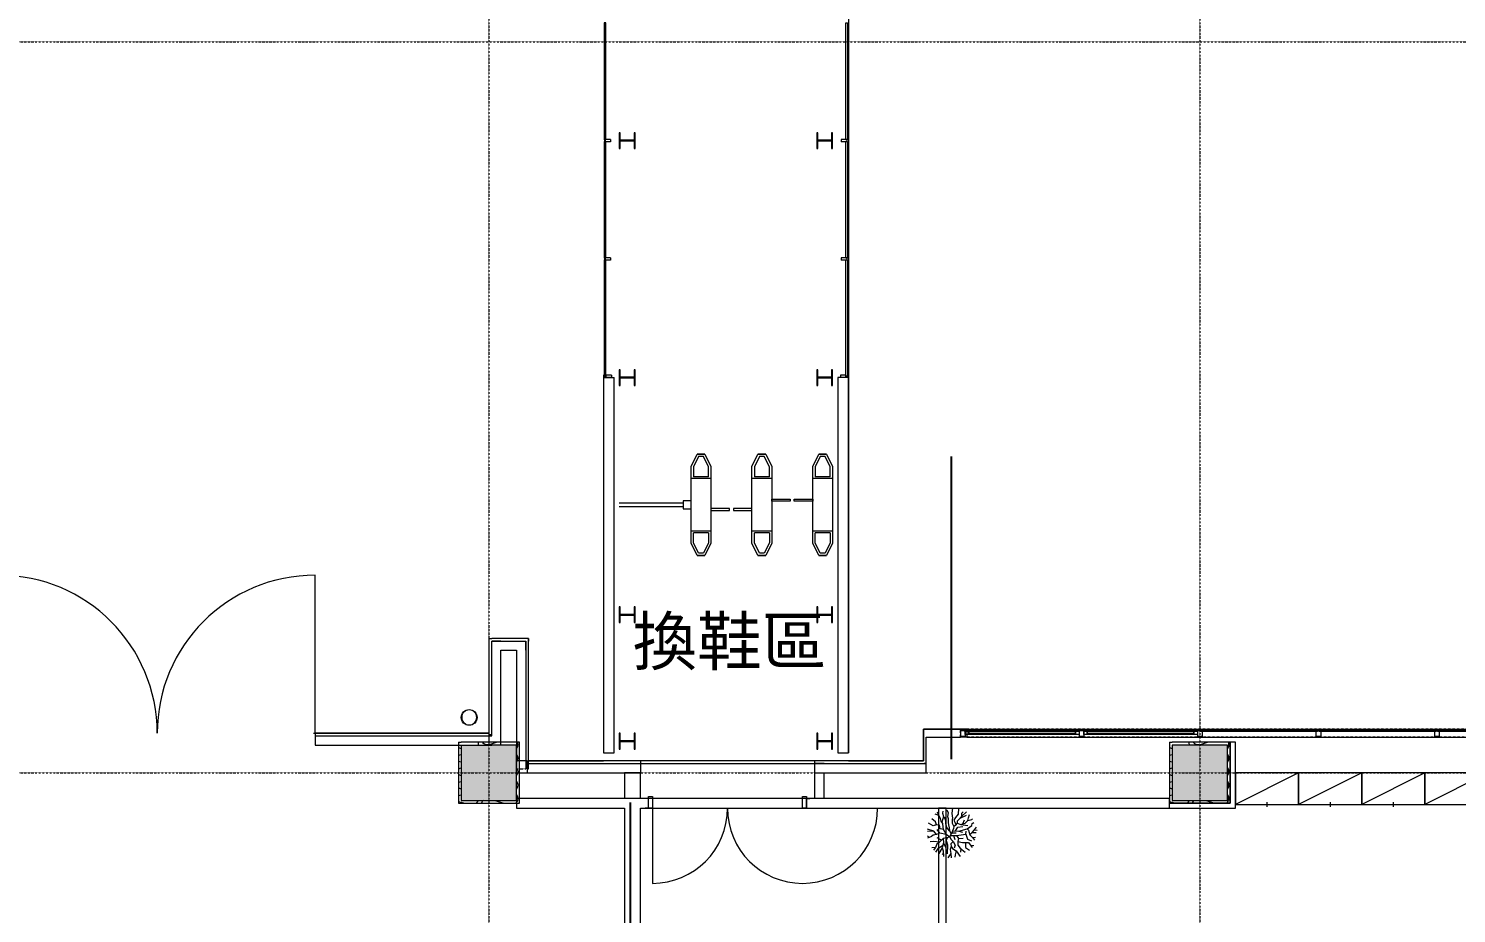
# Model space of a CAD drawing. Extents: x -32000 to 290600, y -29000 to 131250.
# Drawn here: x 237771 to 255849, y 88220 to 99417 of the extents above; entities that cross this region are included whole.
import ezdxf

# ---------------------------------------------------------------- set-up
doc = ezdxf.new("R2010")
doc.units = 0
doc.header["$LTSCALE"] = 10
for name, pattern in [('H12PL2$0$JJP_三點線', [0.9, 0.3, -0.15, 0, -0.15, 0, -0.15, 0, -0.15]), ('H12PL2$0$JJP_虛線(退縮線、投影線、地下室範圍、非屬本工程、圖面分區)', [0.45, 0.3, -0.15]), ('H12PL2$0$TAI_虛線', [5.644, 2.822, -2.822]), ('XFM7P20ICA$0$CENTERK3', [2.749, 2.5, -0.083, 0.083, -0.083]), ('XFM7P20ICA$0$H12PL2$0$JJP_三點線', [0.9, 0.3, -0.15, 0, -0.15, 0, -0.15, 0, -0.15]), ('XFM7P20ICA$0$H12PL2$0$JJP_虛線(退縮線、投影線、地下室範圍、非屬本工程、圖面分區)', [0.45, 0.3, -0.15])]:
    doc.linetypes.add(name, pattern=pattern)
for name, color, linetype in [('H12PL2$0$109N03-1F PLAN_7_4-EQUIP', 252, 'Continuous'), ('H12PL2$0$A-OBJE-MEP', 252, 'Continuous'), ('H12PL2$0$A-WALL-EX', 252, 'Continuous'), ('H12PL2$0$A-WALL-IN', 252, 'Continuous'), ('H12PL2$0$A-WINDOW', 252, 'Continuous'), ('H12PL2$0$Door', 252, 'Continuous'), ('H12PL2$0$S-COL', 252, 'Continuous'), ('H12PL2$0$S-GRID', 252, 'Continuous'), ('XFM7P20ICA$0$H12PL2$0$109N03-1F PLAN_8_4-EQUIP', 252, 'Continuous'), ('XFM7P20ICA$0$H12PL2$0$A-LAW-建築面積計算', 252, 'Continuous'), ('XFM7P20ICA$0$H12PL2$0$A-OBJE-MEP', 252, 'Continuous'), ('XFM7P20ICA$0$H12PL2$0$A-TEXT-修改說明', 252, 'Continuous'), ('XFM7P20ICA$0$H12PL2$0$A-WALL-EX', 252, 'Continuous'), ('XFM7P20ICA$0$H12PL2$0$A-WALL-IN', 252, 'Continuous'), ('XFM7P20ICA$0$H12PL2$0$Door', 252, 'Continuous'), ('XFM7P20ICA$0$H12PL2$0$Hattch', 252, 'Continuous'), ('XFM7P20ICA$0$H12PL2$0$S-COL', 252, 'Continuous'), ('XFM7P20ICA$0$H12PL2$0$S-GRID', 252, 'Continuous'), ('XFM7P20ICA$0$K-SIN', 252, 'XFM7P20ICA$0$CENTERK3')]:
    doc.layers.add(name, color=color, linetype=linetype)
doc.styles.add('XFM7P20ICA$0$H12PL2$0$Standard', font='isocp.shx', dxfattribs={"bigfont": 'chineset.shx'})

# ---------------------------------------------------------------- blocks, each defined once
blk = doc.blocks.new('H12PL2')
at = {"layer": 'H12PL2$0$109N03-1F PLAN_7_4-EQUIP', "lineweight": 0}
for p, q in [((246410, 93723.69), (246160, 93723.69)), ((246380, 93743.69), (246190, 93743.69)), ((247180, 93723.69), (246930, 93723.69)), ((247150, 93743.69), (246960, 93743.69)), ((247950, 93723.69), (247700, 93723.69)), ((247920, 93743.69), (247730, 93743.69)), ((246410, 93056.31), (246160, 93056.31)), ((246380, 93036.31), (246190, 93036.31)), ((247180, 93056.31), (246930, 93056.31)), ((247150, 93036.31), (246960, 93036.31)), ((247950, 93056.31), (247700, 93056.31)), ((247920, 93036.31), (247730, 93036.31))]:
    blk.add_line(p, q, dxfattribs=at)
at = {"layer": 'H12PL2$0$109N03-1F PLAN_7_4-EQUIP', "lineweight": 0, "flags": 128}
for points in [[(246235, 92750), (246160, 92903.45), (246160, 93876.55), (246235, 94030)], [(246335, 94030), (246235, 94030)], [(246235, 94030), (246285, 94030)], [(246235, 94030), (246335, 94030)], [(246285, 94030), (246335, 94030)], [(246335, 94030), (246410, 93876.55), (246410, 92903.45), (246335, 92750)], [(247005, 92750), (246930, 92903.45), (246930, 93876.55), (247005, 94030)], [(247105, 94030), (247005, 94030)], [(247005, 94030), (247055, 94030)], [(247005, 94030), (247105, 94030)], [(247055, 94030), (247105, 94030)], [(247105, 94030), (247180, 93876.55), (247180, 92903.45), (247105, 92750)], [(247775, 92750), (247700, 92903.45), (247700, 93876.55), (247775, 94030)], [(247875, 94030), (247775, 94030)], [(247775, 94030), (247825, 94030)], [(247775, 94030), (247875, 94030)], [(247825, 94030), (247875, 94030)], [(247875, 94030), (247950, 93876.55)], [(246380, 93743.69), (246380, 93869.61), (246316.27, 94000), (246285, 94000), (246253.73, 94000), (246190, 93869.61), (246190, 93743.69)], [(247150, 93743.69), (247150, 93869.61), (247086.27, 94000), (247055, 94000), (247023.73, 94000), (246960, 93869.61), (246960, 93743.69)], [(247920, 93743.69), (247920, 93869.61), (247856.27, 94000), (247825, 94000), (247793.73, 94000), (247730, 93869.61), (247730, 93743.69)], [(247950, 93876.55), (247950, 92903.45)], [(245250, 93415), (246060, 93415), (246060, 93365), (245250, 93365)], [(247950, 93343), (247950, 93318)], [(246380, 93036.31), (246380, 92910.39), (246316.27, 92780), (246285, 92780), (246253.73, 92780), (246190, 92910.39), (246190, 93036.31)], [(247150, 93036.31), (247150, 92910.39), (247086.27, 92780), (247055, 92780), (247023.73, 92780), (246960, 92910.39), (246960, 93036.31)], [(247920, 93036.31), (247920, 92910.39), (247856.27, 92780), (247825, 92780), (247793.73, 92780), (247730, 92910.39), (247730, 93036.31)], [(246235, 92750), (246335, 92750)], [(246285, 92750), (246235, 92750)], [(246335, 92750), (246285, 92750)], [(247005, 92750), (247105, 92750)], [(247055, 92750), (247005, 92750)], [(247105, 92750), (247055, 92750)], [(247775, 92750), (247875, 92750)], [(247825, 92750), (247775, 92750)], [(247875, 92750), (247825, 92750)], [(247950, 92903.45), (247875, 92750)]]:
    blk.add_lwpolyline(points, dxfattribs=at)
for points in [[(246060, 93340), (246160, 93340), (246160, 93440), (246060, 93440)], [(246645, 93343), (246410, 93343), (246410, 93318), (246645, 93318)], [(246930, 93343), (246695, 93343), (246695, 93318), (246930, 93318)], [(247415, 93437), (247180, 93437), (247180, 93462), (247415, 93462)], [(247700, 93437), (247465, 93437), (247465, 93462), (247700, 93462)]]:
    blk.add_lwpolyline(points, close=True, dxfattribs=at)
at = {"layer": 'H12PL2$0$A-OBJE-MEP', "lineweight": 0, "flags": 128}
blk.add_lwpolyline([(243445, 90700, 1), (243255, 90700, 1)], format="xyb", close=True, dxfattribs=at)
at = {"layer": 'H12PL2$0$A-OBJE-MEP', "lineweight": 0}
blk.add_circle((243350, 90700), 100, dxfattribs=at)
at = {"layer": 'H12PL2$0$A-WALL-EX', "lineweight": 0}
for p, q in [((245070, 98015), (245070, 97985)), ((245140, 98015), (245070, 98015)), ((245140, 97985), (245070, 97985)), ((245140, 98015), (245140, 97985)), ((248060, 98015), (248060, 97985)), ((248130, 98015), (248060, 98015)), ((248130, 97985), (248060, 97985)), ((248130, 98015), (248130, 97985)), ((245070, 96515), (245070, 96485)), ((245140, 96515), (245070, 96515)), ((245140, 96485), (245070, 96485)), ((245140, 96515), (245140, 96485)), ((248060, 96515), (248060, 96485)), ((248130, 96515), (248060, 96515)), ((248130, 96485), (248060, 96485)), ((248130, 96515), (248130, 96485)), ((245050, 95030), (245050, 95000)), ((245060, 95030), (245050, 95030)), ((245050, 95000), (245185, 95000)), ((245150, 95000), (245050, 95000)), ((245060, 95030), (245060, 95015)), ((245080, 95015), (245060, 95015)), ((245080, 95030), (245080, 95015)), ((245150, 95030), (245080, 95030)), ((245150, 95030), (245150, 95000)), ((248150, 95000), (248015, 95000)), ((248050, 95030), (248050, 95000)), ((248120, 95030), (248050, 95030)), ((248150, 95000), (248050, 95000)), ((248120, 95030), (248120, 95015)), ((248140, 95015), (248120, 95015)), ((248140, 95030), (248140, 95015)), ((248150, 95030), (248140, 95030)), ((248150, 95030), (248150, 95000)), ((243750, 91665), (243635, 91665)), ((243750, 91665), (243635, 91665)), ((243635, 90500), (243635, 91665)), ((243750, 91665), (244065, 91665)), ((244065, 91550), (244065, 91665)), ((244065, 91550), (244065, 91665)), ((244065, 91550), (244065, 90150)), ((241400, 90500), (241400, 90465)), ((241400, 90465), (243600, 90465)), ((241400, 90465), (241400, 90385)), ((243600, 90465), (243635, 90465)), ((243600, 90465), (243635, 90465)), ((243635, 90465), (243635, 90500)), ((249570, 90550), (249570, 90450)), ((241400, 90385), (241400, 90350)), ((243950, 90150), (243950, 90050)), ((244065, 90150), (244065, 90050)), ((244082.5, 90115), (244100, 90115)), ((244100, 90050), (244100, 90150)), ((244100, 90115), (245520, 90115)), ((247845, 90115), (249100, 90115)), ((249100, 90115), (249108.17, 90115)), ((249135, 90115), (249108.17, 90115))]:
    blk.add_line(p, q, dxfattribs=at)
at = {"layer": 'H12PL2$0$A-WALL-EX', "linetype": 'H12PL2$0$JJP_虛線(退縮線、投影線、地下室範圍、非屬本工程、圖面分區)', "lineweight": 0}
for p, q in [((243950, 90050), (244065, 90050)), ((244065, 90050), (244100, 90050))]:
    blk.add_line(p, q, dxfattribs=at)
at = {"layer": 'H12PL2$0$A-WALL-EX', "lineweight": 0, "flags": 128}
for points in [[(248150, 115000), (248150, 90250)], [(245050, 95000), (245050, 90250)], [(245185, 90250), (245185, 95000)], [(248015, 95000), (248015, 90250)], [(248150, 95000), (248150, 90250)], [(248150, 90250), (248150, 95000)], [(243600, 91700), (243635, 91700)], [(243600, 91700), (243600, 90500)], [(244100, 91700), (243635, 91700)], [(244100, 90150), (244100, 91700)], [(244100, 90150), (244100, 91700)], [(244100, 91700), (244100, 91665)], [(244100, 90150), (244100, 91665)], [(243750, 91550), (243950, 91550)], [(243750, 90350), (243750, 91550)], [(243950, 91550), (243950, 90150)], [(241379.97, 90500), (243599.97, 90500)], [(241380, 90500), (243600, 90500)], [(243600, 90500), (241400, 90500)], [(249100, 90150), (249100, 90550)], [(249100, 90150), (249100, 90550)], [(249100, 90550), (249570, 90550)], [(249100, 90550), (262150, 90550)], [(249100, 90550), (249100, 90450)], [(249570, 90550), (249100, 90550)], [(249100, 90450), (249100, 90150)], [(249135, 90150), (249135, 90450)], [(249135, 90450), (249570, 90450)], [(249570.59, 90550), (249570, 90550)], [(252600.59, 90550), (252600, 90550)], [(241400, 90350), (243635, 90350)], [(243750, 90350), (243635, 90350)], [(243750, 90350), (243635, 90350)], [(245050, 90250), (245185, 90250)], [(248015, 90250), (248150, 90250)], [(244065, 90150), (243950, 90150)], [(244082.5, 90150), (244065, 90150)], [(244082.5, 90150), (244082.5, 90115)], [(244082.5, 90115), (244082.5, 90000)], [(244100, 90150), (245050, 90150)], [(244100, 90150), (245050, 90150)], [(245520, 90150), (244100, 90150)], [(245520, 90150), (245520, 90115)], [(245520, 90115), (245520, 90000)], [(249100, 90150), (247845, 90150)], [(248150, 90150), (249100, 90150)], [(248150, 90150), (249100, 90150)], [(249135, 90115), (249135, 90150)], [(249135, 90000), (249135, 90115)], [(243950, 90000), (244065, 90000)], [(244082.5, 90000), (245520, 90000)], [(247845, 90000), (249135, 90000)]]:
    blk.add_lwpolyline(points, dxfattribs=at)
for points in [[(245060, 98010), (245080, 98010), (245080, 99490), (245060, 99490)], [(248140, 98010), (248120, 98010), (248120, 99490), (248140, 99490)], [(245060, 96510), (245080, 96510), (245080, 97990), (245060, 97990)], [(248140, 96510), (248120, 96510), (248120, 97990), (248140, 97990)], [(245060, 95000), (245080, 95000), (245080, 96490), (245060, 96490)], [(248140, 95000), (248120, 95000), (248120, 96490), (248140, 96490)]]:
    blk.add_lwpolyline(points, close=True, dxfattribs=at)
at = {"layer": 'H12PL2$0$A-WALL-IN', "lineweight": 0}
for p, q in [((247845, 90150), (247720, 90150)), ((247845, 90150), (247720, 90150)), ((247720, 90150), (247720, 90115)), ((247845, 90115), (247720, 90115)), ((247720, 90115), (247720, 90000)), ((247720, 90000), (247845, 90000)), ((247720, 90000), (247845, 90000)), ((245620, 89675), (245577, 89675)), ((245620, 89550), (245620, 89675)), ((247620, 89675), (247663, 89675)), ((247620, 89550), (247620, 89675)), ((245620, 89550), (245577, 89550)), ((247620, 89550), (247663, 89550))]:
    blk.add_line(p, q, dxfattribs=at)
at = {"layer": 'H12PL2$0$A-WALL-IN', "lineweight": 0, "flags": 128}
for points in [[(243215, 90385), (243250, 90385)], [(243215, 90385), (243215, 89615)], [(243950, 90385), (243250, 90385)], [(243985, 90385), (243950, 90385)], [(243985, 89650), (243985, 90385)], [(252215, 90385), (252250, 90385)], [(252215, 90385), (252215, 89615)], [(252950, 90385), (252250, 90385)], [(252985, 90385), (252950, 90385)], [(253050, 90385), (252985, 90385)], [(252985, 90385), (252985, 89615)], [(252985, 89650), (252985, 90385)], [(253050, 89615), (253050, 90385)], [(247720, 90150), (247720, 89675)], [(247845, 90150), (247720, 90150)], [(245520, 90000), (245315, 90000)], [(245315, 90000), (245315, 89675)], [(245520, 89675), (245520, 90000)], [(247845, 89675), (247845, 90000)], [(245315, 89675), (243950, 89675)], [(245620, 89675), (245520, 89675)], [(247720, 89675), (247620, 89675)], [(252215, 89675), (247845, 89675)], [(252215, 89550), (252215, 89675)], [(243215, 89615), (243250, 89615)], [(243250, 89615), (243985, 89615)], [(243950, 89650), (243950, 89550)], [(243950, 89550), (245315, 89550)], [(243985, 89615), (243985, 89650)], [(245315, 89550), (245315, 87550)], [(245520, 89550), (245620, 89550)], [(245520, 87700), (245520, 89550)], [(247620, 89550), (252215, 89550)], [(249390, 89550), (249290, 89550)], [(249290, 89550), (249290, 75450)], [(249390, 75450), (249390, 89550)], [(252985, 89615), (252215, 89615)], [(252215, 89550), (252215, 89615)], [(252215, 89615), (252250, 89615)], [(252215, 89550), (253050, 89550)], [(252250, 89615), (252985, 89615)], [(252985, 89615), (252985, 89650)], [(253050, 89550), (253050, 89615)]]:
    blk.add_lwpolyline(points, dxfattribs=at)
at = {"layer": 'H12PL2$0$A-WINDOW', "lineweight": 0}
for p, q in [((249650, 90550), (249570, 90550)), ((249570, 90550), (249570, 90450)), ((249650, 90450), (249570, 90450)), ((249570.79, 90530), (249570.79, 90460)), ((249630.79, 90530), (249570.79, 90530)), ((249630.79, 90460), (249570.79, 90460)), ((249620, 90540), (249620, 90520)), ((249650, 90540), (249620, 90540)), ((249650, 90520), (249620, 90520)), ((249630.79, 90530), (249630.79, 90460)), ((249650, 90550), (249650, 90540)), ((249650, 90520), (249650, 90450)), ((251070.59, 90530), (251070.59, 90460)), ((251130.59, 90530), (251070.59, 90530)), ((251130.59, 90460), (251070.59, 90460)), ((251130.59, 90530), (251130.59, 90460)), ((252570.59, 90530), (252570.59, 90460)), ((252630.59, 90530), (252570.59, 90530)), ((252630.59, 90460), (252570.59, 90460)), ((252630.59, 90530), (252630.59, 90460)), ((254070.49, 90530), (254070.49, 90460)), ((254130.49, 90530), (254070.49, 90530)), ((254130.49, 90460), (254070.49, 90460)), ((254130.49, 90530), (254130.49, 90460)), ((255630.39, 90530), (255570.39, 90530)), ((255570.39, 90530), (255570.39, 90460)), ((255630.39, 90460), (255570.39, 90460)), ((255630.39, 90530), (255630.39, 90460))]:
    blk.add_line(p, q, dxfattribs=at)
at = {"layer": 'H12PL2$0$A-WINDOW', "linetype": 'H12PL2$0$TAI_虛線', "lineweight": 0, "flags": 128}
for points in [[(262150, 90550), (262100, 90550), (261600, 90550), (260600, 90550), (260100.1, 90550), (259100, 90550), (258600.2, 90550), (257600, 90550), (257100.3, 90550), (256100, 90550), (255600.39, 90550), (254600, 90550), (254100.49, 90550), (253100, 90550), (252600.59, 90550), (251600, 90550), (251100.59, 90550), (250100, 90550), (249600.79, 90550), (249570, 90550)], [(249570, 90450), (249570, 90550)], [(262100, 90450), (262050, 90450), (261600, 90450), (260600, 90450), (260100.1, 90450), (259100, 90450), (258600.2, 90450), (257600, 90450), (257100.3, 90450), (256100, 90450), (255600.39, 90450), (254600, 90450), (254100.49, 90450), (253100, 90450), (252600.59, 90450), (251600, 90450), (251100.59, 90450), (250100, 90450), (249600.79, 90450), (249570, 90450)]]:
    blk.add_lwpolyline(points, dxfattribs=at)
at = {"layer": 'H12PL2$0$A-WINDOW', "lineweight": 0, "flags": 128}
for points in [[(249630.79, 90540), (249675.79, 90540), (249675.79, 90485), (249630.79, 90485)], [(249675.79, 90540), (251025.59, 90540), (251025.59, 90530.18), (249675.79, 90530.18)], [(249675.79, 90530.18), (251025.59, 90530.18), (251025.59, 90494.82), (249675.79, 90494.82)], [(249675.79, 90494.82), (251025.59, 90494.82), (251025.59, 90485), (249675.79, 90485)], [(251070.59, 90485), (251025.59, 90485), (251025.59, 90540), (251070.59, 90540)], [(251130.59, 90540), (251175.59, 90540), (251175.59, 90485), (251130.59, 90485)], [(251175.59, 90540), (252525.59, 90540), (252525.59, 90530.18), (251175.59, 90530.18)], [(251175.59, 90530.18), (252525.59, 90530.18), (252525.59, 90494.82), (251175.59, 90494.82)], [(251175.59, 90494.82), (252525.59, 90494.82), (252525.59, 90485), (251175.59, 90485)], [(252570.59, 90485), (252525.59, 90485), (252525.59, 90540), (252570.59, 90540)], [(254090.49, 90540), (254090.49, 90520), (252610.59, 90520), (252610.59, 90540)], [(255590.39, 90540), (255590.39, 90520), (254110.49, 90520), (254110.49, 90540)], [(257090.3, 90540), (257090.3, 90520), (255610.39, 90520), (255610.39, 90540)]]:
    blk.add_lwpolyline(points, close=True, dxfattribs=at)
for points in [[(249650, 90550), (250100, 90550), (251100.59, 90550), (251600, 90550), (252600.59, 90550), (253100, 90550), (254100.49, 90550), (254600, 90550), (255600.39, 90550), (256100, 90550), (257100.3, 90550), (257600, 90550), (258600.2, 90550), (259100, 90550), (260100.1, 90550), (260600, 90550), (261600, 90550), (262100, 90550), (262150, 90550)], [(262140, 90540), (262100, 90540), (261600, 90540), (260600, 90540), (260100.1, 90540), (259100, 90540), (258600.2, 90540), (257600, 90540), (257100.3, 90540), (256100, 90540), (255600.39, 90540), (254600, 90540), (254100.49, 90540), (253100, 90540), (252600.59, 90540), (251600, 90540), (251100.59, 90540), (250100, 90540), (249650, 90540)], [(251070.59, 90520), (250100, 90520), (249650, 90520)], [(249650, 90450), (250100, 90450), (251100.59, 90450), (251600, 90450), (252600.59, 90450), (253100, 90450), (254100.49, 90450), (254600, 90450), (255600.39, 90450), (256100, 90450), (257100.3, 90450), (257600, 90450), (258600.2, 90450), (259100, 90450), (260100.1, 90450), (260600, 90450), (261600, 90450), (262050, 90450), (262100, 90450)], [(252570.59, 90520), (251600, 90520), (251130.59, 90520)], [(254070.49, 90520), (253100, 90520), (252630.59, 90520)], [(255570.39, 90520), (254600, 90520), (254130.49, 90520)], [(257070.3, 90520), (256100, 90520), (255630.39, 90520)]]:
    blk.add_lwpolyline(points, dxfattribs=at)
at = {"layer": 'H12PL2$0$Door', "lineweight": 0}
for p, q in [((245050, 95000), (245185, 95000)), ((248150, 95000), (248015, 95000)), ((241400, 90500), (241400, 92500)), ((241400, 90500), (241400, 90465)), ((241400, 90500), (241400, 90465)), ((241400, 90465), (241400, 90385)), ((241400, 90465), (241400, 90385)), ((249570, 90550), (249570, 90450)), ((241400, 90385), (241400, 90350)), ((245620, 89675), (245577, 89675)), ((245620, 89675), (245577, 89675)), ((245620, 89700), (245670, 89700)), ((245620, 89550), (245620, 89700)), ((245620, 89550), (245620, 89675)), ((245620, 89550), (245620, 89675)), ((245670, 89700), (245670, 89550)), ((247570, 89550), (247570, 89700)), ((247570, 89700), (247620, 89700)), ((247620, 89700), (247620, 89550)), ((247620, 89550), (247620, 89675)), ((247620, 89550), (247620, 89675)), ((247620, 89675), (247663, 89675)), ((247620, 89675), (247663, 89675)), ((245620, 89550), (245577, 89550)), ((245620, 89550), (245577, 89550)), ((245670, 89550), (245620, 89550)), ((245670, 89550), (245670, 88600)), ((247620, 89550), (247570, 89550)), ((247570, 89550), (248520, 89550)), ((247620, 89550), (247663, 89550)), ((247620, 89550), (247663, 89550))]:
    blk.add_line(p, q, dxfattribs=at)
for centre, radius, start, end in [((237400, 90500), 2000, 0, 90), ((241400, 90500), 2000, 90, 180), ((245670, 89550), 950, 270, 0), ((247570, 89550), 950, 180, 0)]:
    blk.add_arc(centre, radius, start, end, dxfattribs=at)
at = {"layer": 'H12PL2$0$S-COL', "lineweight": 0, "flags": 128}
for points in [[(245450, 98100), (245438, 98100), (245438, 98004), (245262, 98004), (245262, 98100), (245250, 98100), (245250, 97900), (245262, 97900), (245262, 97996), (245438, 97996), (245438, 97900), (245450, 97900)], [(247950, 98100), (247938, 98100), (247938, 98004), (247762, 98004), (247762, 98100), (247750, 98100), (247750, 97900), (247762, 97900), (247762, 97996), (247938, 97996), (247938, 97900), (247950, 97900)], [(245450, 95100), (245438, 95100), (245438, 95004), (245262, 95004), (245262, 95100), (245250, 95100), (245250, 94900), (245262, 94900), (245262, 94996), (245438, 94996), (245438, 94900), (245450, 94900)], [(247950, 95100), (247938, 95100), (247938, 95004), (247762, 95004), (247762, 95100), (247750, 95100), (247750, 94900), (247762, 94900), (247762, 94996), (247938, 94996), (247938, 94900), (247950, 94900)], [(245450, 92100), (245438, 92100), (245438, 92004), (245262, 92004), (245262, 92100), (245250, 92100), (245250, 91900), (245262, 91900), (245262, 91996), (245438, 91996), (245438, 91900), (245450, 91900)], [(247950, 92100), (247938, 92100), (247938, 92004), (247762, 92004), (247762, 92100), (247750, 92100), (247750, 91900), (247762, 91900), (247762, 91996), (247938, 91996), (247938, 91900), (247950, 91900)], [(245450, 90500), (245438, 90500), (245438, 90404), (245262, 90404), (245262, 90500), (245250, 90500), (245250, 90300), (245262, 90300), (245262, 90396), (245438, 90396), (245438, 90300), (245450, 90300)], [(247950, 90500), (247938, 90500), (247938, 90404), (247762, 90404), (247762, 90500), (247750, 90500), (247750, 90300), (247762, 90300), (247762, 90396), (247938, 90396), (247938, 90300), (247950, 90300)], [(252250, 89650), (252950, 89650), (252950, 90350), (252250, 90350)]]:
    blk.add_lwpolyline(points, close=True, dxfattribs=at)
for points in [[(243250, 90350), (243250, 89650), (243950, 89650), (243950, 90150)], [(243950, 90350), (243750, 90350)]]:
    blk.add_lwpolyline(points, dxfattribs=at)
at = {"layer": 'H12PL2$0$S-GRID', "linetype": 'H12PL2$0$JJP_三點線', "lineweight": 0}
for p, q in [((243600, 128250), (243600, -28000)), ((252600, 128250), (252600, -28000)), ((-29000, 99250), (289600, 99250)), ((-29000, 90000), (289600, 90000))]:
    blk.add_line(p, q, dxfattribs=at)
blk = doc.blocks.new('XFM7P20ICA$0$H12PL2')
at = {"layer": 'XFM7P20ICA$0$H12PL2$0$Hattch', "linetype": 'Continuous', "lineweight": 0}
for points in [[(243250, 89650), (243950, 89650), (243950, 90350), (243600, 90350), (243250, 90350)], [(252250, 89650), (252950, 89650), (252950, 90350), (252250, 90350)]]:
    blk.add_hatch(color=256, dxfattribs=at).paths.add_polyline_path(points)
at = {"layer": 'XFM7P20ICA$0$H12PL2$0$109N03-1F PLAN_8_4-EQUIP', "lineweight": 0}
for p, q in [((246410, 93723.69), (246160, 93723.69)), ((246380, 93743.69), (246190, 93743.69)), ((247180, 93723.69), (246930, 93723.69)), ((247150, 93743.69), (246960, 93743.69)), ((247950, 93723.69), (247700, 93723.69)), ((247920, 93743.69), (247730, 93743.69)), ((246410, 93056.31), (246160, 93056.31)), ((246380, 93036.31), (246190, 93036.31)), ((247180, 93056.31), (246930, 93056.31)), ((247150, 93036.31), (246960, 93036.31)), ((247950, 93056.31), (247700, 93056.31)), ((247920, 93036.31), (247730, 93036.31))]:
    blk.add_line(p, q, dxfattribs=at)
at = {"layer": 'XFM7P20ICA$0$H12PL2$0$109N03-1F PLAN_8_4-EQUIP', "lineweight": 0, "flags": 128}
for points in [[(246235, 92750), (246160, 92903.45), (246160, 93876.55), (246235, 94030)], [(246335, 94030), (246235, 94030)], [(246235, 94030), (246285, 94030)], [(246235, 94030), (246335, 94030)], [(246285, 94030), (246335, 94030)], [(246335, 94030), (246410, 93876.55), (246410, 92903.45), (246335, 92750)], [(247005, 92750), (246930, 92903.45), (246930, 93876.55), (247005, 94030)], [(247105, 94030), (247005, 94030)], [(247005, 94030), (247055, 94030)], [(247005, 94030), (247105, 94030)], [(247055, 94030), (247105, 94030)], [(247105, 94030), (247180, 93876.55), (247180, 92903.45), (247105, 92750)], [(247775, 92750), (247700, 92903.45), (247700, 93876.55), (247775, 94030)], [(247875, 94030), (247775, 94030)], [(247775, 94030), (247825, 94030)], [(247775, 94030), (247875, 94030)], [(247825, 94030), (247875, 94030)], [(247875, 94030), (247950, 93876.55)], [(246380, 93743.69), (246380, 93869.61), (246316.27, 94000), (246285, 94000), (246253.73, 94000), (246190, 93869.61), (246190, 93743.69)], [(247150, 93743.69), (247150, 93869.61), (247086.27, 94000), (247055, 94000), (247023.73, 94000), (246960, 93869.61), (246960, 93743.69)], [(247920, 93743.69), (247920, 93869.61), (247856.27, 94000), (247825, 94000), (247793.73, 94000), (247730, 93869.61), (247730, 93743.69)], [(247950, 93876.55), (247950, 92903.45)], [(245250, 93415), (246060, 93415), (246060, 93365), (245250, 93365)], [(247950, 93343), (247950, 93318)], [(246380, 93036.31), (246380, 92910.39), (246316.27, 92780), (246285, 92780), (246253.73, 92780), (246190, 92910.39), (246190, 93036.31)], [(247150, 93036.31), (247150, 92910.39), (247086.27, 92780), (247055, 92780), (247023.73, 92780), (246960, 92910.39), (246960, 93036.31)], [(247920, 93036.31), (247920, 92910.39), (247856.27, 92780), (247825, 92780), (247793.73, 92780), (247730, 92910.39), (247730, 93036.31)], [(246235, 92750), (246335, 92750)], [(246285, 92750), (246235, 92750)], [(246335, 92750), (246285, 92750)], [(247005, 92750), (247105, 92750)], [(247055, 92750), (247005, 92750)], [(247105, 92750), (247055, 92750)], [(247775, 92750), (247875, 92750)], [(247825, 92750), (247775, 92750)], [(247875, 92750), (247825, 92750)], [(247950, 92903.45), (247875, 92750)]]:
    blk.add_lwpolyline(points, dxfattribs=at)
for points in [[(246060, 93340), (246160, 93340), (246160, 93440), (246060, 93440)], [(246645, 93343), (246410, 93343), (246410, 93318), (246645, 93318)], [(246930, 93343), (246695, 93343), (246695, 93318), (246930, 93318)], [(247415, 93437), (247180, 93437), (247180, 93462), (247415, 93462)], [(247700, 93437), (247465, 93437), (247465, 93462), (247700, 93462)]]:
    blk.add_lwpolyline(points, close=True, dxfattribs=at)
at = {"layer": 'XFM7P20ICA$0$H12PL2$0$A-LAW-建築面積計算', "lineweight": 0}
for p, q in [((253850, 90000), (253050, 90000)), ((253050, 90000), (253050, 89600)), ((253850, 90000), (253050, 89600)), ((253850, 89600), (253850, 90000)), ((254650, 90000), (253850, 90000)), ((253850, 90000), (253850, 89600)), ((254650, 90000), (253850, 89600)), ((254650, 89600), (254650, 90000)), ((255450, 90000), (254650, 90000)), ((254650, 90000), (254650, 89600)), ((255450, 90000), (254650, 89600)), ((255450, 89600), (255450, 90000)), ((256250, 90000), (255450, 90000)), ((255450, 90000), (255450, 89600)), ((256250, 90000), (255450, 89600)), ((249295.14, 89457.63), (249277.96, 89501.79)), ((249347.28, 89512.53), (249342.84, 89488.88)), ((249342.84, 89488.88), (249354.35, 89447.76)), ((249395.93, 89529.98), (249415.21, 89493.82)), ((249415.21, 89493.82), (249406.99, 89447.76)), ((249470.7, 89550.29), (249461.27, 89490.53)), ((249461.27, 89490.53), (249466.2, 89451.05)), ((249546.43, 89548.09), (249541.86, 89475.73)), ((249581.34, 89447.76), (249644.42, 89504.06)), ((249605.72, 89506.43), (249582.98, 89485.59)), ((253050, 89600), (253850, 89600)), ((253450, 89626.63), (253450, 89569.01)), ((253850, 89600), (254650, 89600)), ((254250, 89626.63), (254250, 89569.01)), ((254650, 89600), (255450, 89600)), ((255050, 89626.63), (255050, 89569.01)), ((255450, 89600), (256250, 89600)), ((249224.08, 89327.69), (249165.18, 89362.48)), ((249253.69, 89377.04), (249206.99, 89418.67)), ((249265.2, 89339.2), (249224.08, 89327.69)), ((249295.14, 89457.63), (249248.49, 89477.43)), ((249265.2, 89339.2), (249253.69, 89377.04)), ((249303.03, 89335.91), (249265.2, 89339.2)), ((249316.52, 89421.45), (249295.14, 89457.63)), ((249312.9, 89291.5), (249303.03, 89335.91)), ((249326.39, 89386.9), (249316.52, 89421.45)), ((249344.48, 89357.3), (249326.39, 89386.9)), ((249344.48, 89418.16), (249332.73, 89376.53)), ((249354.35, 89447.76), (249344.48, 89418.16)), ((249351.06, 89312.89), (249344.48, 89357.3)), ((249356, 89283.28), (249351.06, 89312.89)), ((249370.8, 89424.74), (249370.8, 89439.54)), ((249383.96, 89391.84), (249370.8, 89424.74)), ((249385.6, 89354.01), (249383.96, 89391.84)), ((249395.47, 89306.31), (249385.6, 89354.01)), ((249431.66, 89265.19), (249395.47, 89306.31)), ((249406.99, 89447.76), (249411.92, 89421.45)), ((249411.92, 89421.45), (249413.57, 89398.42)), ((249413.57, 89398.42), (249415.21, 89370.46)), ((249415.21, 89370.46), (249416.86, 89342.49)), ((249416.86, 89342.49), (249428.37, 89303.02)), ((249467.85, 89431.32), (249462.91, 89408.29)), ((249462.91, 89408.29), (249464.56, 89380.33)), ((249464.56, 89380.33), (249462.91, 89362.23)), ((249462.91, 89362.23), (249484.29, 89317.82)), ((249466.2, 89451.05), (249467.85, 89431.32)), ((249484.29, 89317.82), (249482.65, 89293.15)), ((249500.74, 89332.63), (249484.29, 89317.82)), ((249507.32, 89432.96), (249487.58, 89401.71)), ((249487.58, 89401.71), (249499.1, 89375.39)), ((249499.1, 89375.39), (249511.32, 89345.19)), ((249527.06, 89363.88), (249500.74, 89332.63)), ((249541.86, 89475.73), (249507.32, 89432.96)), ((249508.8, 89263.54), (249534.95, 89311.24)), ((249546.8, 89403.35), (249527.06, 89386.9)), ((249527.06, 89386.9), (249527.06, 89363.88)), ((249527.06, 89363.88), (249572.79, 89345.78)), ((249534.95, 89311.24), (249600.75, 89317.82)), ((249581.34, 89447.76), (249546.8, 89403.35)), ((249564.07, 89425.56), (249646.8, 89462.57)), ((249572.79, 89345.78), (249627.07, 89362.23)), ((249572.79, 89345.78), (249664.9, 89334.27)), ((249582.98, 89485.59), (249581.34, 89447.76)), ((249599.93, 89354.01), (249618.84, 89403.35)), ((249627.07, 89362.23), (249663.25, 89395.13)), ((249655.85, 89291.5), (249712.6, 89334.27)), ((249663.25, 89395.13), (249671.48, 89428.03)), ((249663.25, 89395.13), (249712.6, 89408.29)), ((249671.48, 89428.03), (249685.52, 89470.09)), ((249712.6, 89408.29), (249723.11, 89415.29)), ((249712.6, 89334.27), (249715.89, 89357.3)), ((249715.89, 89357.3), (249740.6, 89368.6)), ((249748.78, 89276.7), (249773.77, 89312.96)), ((249175.08, 89181.64), (249152.72, 89202.26)), ((249233.95, 89260.25), (249152.94, 89254.56)), ((249233.95, 89260.25), (249153, 89286.14)), ((249201.05, 89192.81), (249153, 89172.15)), ((249232.3, 89131.96), (249187.43, 89124.28)), ((249222.44, 89209.26), (249201.05, 89192.81)), ((249266.85, 89217.49), (249222.44, 89209.26)), ((249304.68, 89122.09), (249232.3, 89131.96)), ((249266.85, 89217.49), (249233.95, 89260.25)), ((249309.61, 89235.58), (249266.85, 89217.49)), ((249309.61, 89235.58), (249276.72, 89283.28)), ((249328.53, 89145.11), (249276.72, 89176.37)), ((249352.38, 89168.14), (249304.68, 89122.09)), ((249387.25, 89217.49), (249309.61, 89235.58)), ((249356, 89283.28), (249312.9, 89291.5)), ((249434.95, 89184.59), (249352.38, 89168.14)), ((249352.38, 89168.14), (249355.67, 89112.22)), ((249370.8, 89250.38), (249356, 89283.28)), ((249387.25, 89217.49), (249370.8, 89250.38)), ((249434.95, 89184.59), (249387.25, 89217.49)), ((249399.52, 89177.53), (249388.56, 89141.82)), ((249388.56, 89141.82), (249405.01, 89089.19)), ((249428.37, 89303.02), (249431.66, 89265.19)), ((249431.66, 89265.19), (249451.4, 89227.36)), ((249434.95, 89184.59), (249451.4, 89227.36)), ((249434.95, 89184.59), (249452.71, 89154.98)), ((249443.17, 89205.97), (249520.15, 89207.62)), ((249477.39, 89131.96), (249449.42, 89099.06)), ((249461.6, 89240.99), (249451.4, 89227.36)), ((249452.71, 89154.98), (249477.39, 89131.96)), ((249469.49, 89265.19), (249461.6, 89240.99)), ((249461.6, 89240.99), (249513.57, 89238.87)), ((249482.65, 89293.15), (249469.49, 89265.19)), ((249469.49, 89265.19), (249548.11, 89261.9)), ((249477.39, 89131.96), (249502.06, 89084.25)), ((249481.66, 89206.8), (249498.77, 89153.34)), ((249520.15, 89207.62), (249638.58, 89220.78)), ((249520.15, 89207.62), (249544.82, 89168.14)), ((249536.6, 89131.96), (249534.95, 89082.61)), ((249544.82, 89168.14), (249536.6, 89131.96)), ((249536.6, 89131.96), (249595.81, 89118.8)), ((249544.82, 89168.14), (249604.04, 89171.43)), ((249548.11, 89261.9), (249655.85, 89291.5)), ((249548.11, 89261.9), (249595.81, 89248.74)), ((249638.58, 89220.78), (249643.51, 89260.25)), ((249638.58, 89220.78), (249656.67, 89159.92)), ((249673.12, 89273.41), (249655.85, 89291.5)), ((249656.67, 89159.92), (249707.66, 89136.89)), ((249673.12, 89273.41), (249687.92, 89214.2)), ((249687.92, 89214.2), (249715.89, 89245.45)), ((249687.92, 89214.2), (249724.11, 89179.66)), ((249715.89, 89245.45), (249748.78, 89276.7)), ((249715.89, 89245.45), (249767.14, 89241.99)), ((249724.11, 89179.66), (249761.69, 89182.74)), ((249724.11, 89179.66), (249748.84, 89145.05)), ((249748.78, 89276.7), (249780.27, 89273.77)), ((249253.69, 89054.65), (249206.09, 89047.75)), ((249253.69, 89054.65), (249230.06, 89019.6)), ((249270.14, 89095.77), (249253.69, 89054.65)), ((249259.36, 88995.11), (249289.87, 89044.78)), ((249304.68, 89122.09), (249270.14, 89095.77)), ((249289.87, 89044.78), (249345.8, 89081.79)), ((249335.93, 89051.36), (249296.58, 88979.4)), ((249355.67, 89112.22), (249335.93, 89051.36)), ((249335.93, 89051.36), (249350.73, 89013.53)), ((249351.54, 88976.68), (249339.56, 88965.87)), ((249350.73, 89013.53), (249353.64, 88939.38)), ((249355.67, 89112.22), (249385.27, 89048.07)), ((249405.01, 89089.19), (249400.08, 88975.7)), ((249447.78, 88978.99), (249407.82, 88925.19)), ((249451.07, 89066.16), (249439.55, 89026.69)), ((249439.55, 89026.69), (249447.78, 88978.99)), ((249447.78, 88978.99), (249450.93, 88922.96)), ((249449.42, 89099.06), (249451.07, 89066.16)), ((249451.07, 89066.16), (249470.81, 89043.13)), ((249470.81, 89043.13), (249516.86, 89010.24)), ((249502.06, 89084.25), (249490.54, 89046.42)), ((249502.06, 88960.89), (249499.62, 88932.38)), ((249516.86, 89010.24), (249502.06, 88960.89)), ((249516.86, 89010.24), (249565.81, 88940.4)), ((249534.95, 89082.61), (249566.21, 89044.78)), ((249566.21, 89044.78), (249630.36, 88996.91)), ((249572.53, 89040.06), (249571.14, 88993.79)), ((249595.81, 89118.8), (249671.48, 89117.15)), ((249633.64, 89117.97), (249635.29, 89054.65)), ((249635.29, 89054.65), (249684.33, 89021.64)), ((249671.48, 89117.15), (249719.1, 89053.82)), ((249695.92, 89084.64), (249738.96, 89080.68))]:
    blk.add_line(p, q, dxfattribs=at)
at = {"layer": 'XFM7P20ICA$0$H12PL2$0$A-OBJE-MEP', "lineweight": 0, "flags": 128}
blk.add_lwpolyline([(243445, 90700, 1), (243255, 90700, 1)], format="xyb", close=True, dxfattribs=at)
at = {"layer": 'XFM7P20ICA$0$H12PL2$0$A-OBJE-MEP', "lineweight": 0}
blk.add_circle((243350, 90700), 100, dxfattribs=at)
at = {"layer": 'XFM7P20ICA$0$H12PL2$0$A-WALL-EX', "lineweight": 0}
for p, q in [((241400, 90500), (241400, 90465)), ((241400, 90465), (243600, 90465)), ((241400, 90465), (241400, 90385)), ((249570, 90550), (249570, 90450)), ((241400, 90385), (241400, 90350)), ((244065, 90150), (244065, 90050)), ((244100, 90050), (244100, 90150))]:
    blk.add_line(p, q, dxfattribs=at)
at = {"layer": 'XFM7P20ICA$0$H12PL2$0$A-WALL-EX', "linetype": 'XFM7P20ICA$0$H12PL2$0$JJP_虛線(退縮線、投影線、地下室範圍、非屬本工程、圖面分區)', "lineweight": 0}
blk.add_line((244065, 90050), (244100, 90050), dxfattribs=at)
at = {"layer": 'XFM7P20ICA$0$H12PL2$0$A-WALL-EX', "lineweight": 0, "flags": 128}
for points in [[(243600, 91700), (243635, 91700)], [(243600, 91700), (243600, 90500)], [(244100, 91700), (243635, 91700)], [(243635, 91665), (244065, 91665)], [(243635, 90482.5), (243635, 91665)], [(244065, 91665), (244065, 90115)], [(244100, 91700), (244100, 91665)], [(244100, 90150), (244100, 91665)], [(243600, 90500), (241400, 90500)], [(243600, 90482.5), (243600, 90465)], [(243600, 90482.5), (243635, 90482.5)], [(243600, 90465), (243600, 90350)], [(249100, 90550), (249100, 90450)], [(249570, 90550), (249100, 90550)], [(249100, 90450), (249100, 90150)], [(249135, 90150), (249135, 90450)], [(249135, 90450), (249570, 90450)], [(241400, 90350), (243600, 90350)], [(244065, 90115), (244100, 90115)], [(244065, 90115), (244100, 90115)], [(249100, 90150), (244100, 90150)], [(244100, 90115), (249135, 90115)], [(249135, 90115), (249135, 90150)]]:
    blk.add_lwpolyline(points, dxfattribs=at)
at = {"layer": 'XFM7P20ICA$0$H12PL2$0$A-WALL-IN', "lineweight": 0, "flags": 128}
for points in [[(243215, 90385), (243250, 90385)], [(243215, 90385), (243215, 89615)], [(243950, 90385), (243250, 90385)], [(243985, 90385), (243950, 90385)], [(243985, 89650), (243985, 90385)], [(252215, 90385), (252250, 90385)], [(252215, 90385), (252215, 89615)], [(252950, 90385), (252250, 90385)], [(252985, 90385), (252950, 90385)], [(253050, 90385), (252985, 90385)], [(252985, 90385), (252985, 89615)], [(252985, 89650), (252985, 90385)], [(253050, 89615), (253050, 90385)], [(252215, 89675), (243950, 89675)], [(252215, 89550), (252215, 89675)], [(243215, 89615), (243250, 89615)], [(243250, 89615), (243985, 89615)], [(243950, 89650), (243950, 89550)], [(243950, 89550), (245315, 89550)], [(243985, 89615), (243985, 89650)], [(245315, 89550), (245315, 87550)], [(245520, 89550), (252215, 89550)], [(245520, 87700), (245520, 89550)], [(252985, 89615), (252215, 89615)], [(252215, 89550), (252215, 89615)], [(252215, 89615), (252250, 89615)], [(252215, 89550), (253050, 89550)], [(252250, 89615), (252985, 89615)], [(252985, 89615), (252985, 89650)], [(253050, 89550), (253050, 89615)]]:
    blk.add_lwpolyline(points, dxfattribs=at)
at = {"layer": 'XFM7P20ICA$0$H12PL2$0$Door', "lineweight": 0}
for p, q in [((241400, 90500), (241400, 92500)), ((241400, 90500), (241400, 90465)), ((241400, 90500), (241400, 90465)), ((241400, 90465), (241400, 90385)), ((241400, 90465), (241400, 90385)), ((249570, 90550), (249570, 90450)), ((241400, 90385), (241400, 90350))]:
    blk.add_line(p, q, dxfattribs=at)
for centre, start, end in [((237400, 90500), 0, 90), ((241400, 90500), 90, 180)]:
    blk.add_arc(centre, 2000, start, end, dxfattribs=at)
at = {"layer": 'XFM7P20ICA$0$H12PL2$0$Hattch', "lineweight": 0}
for p, q in [((243215, 90317.96), (243250, 90307.2)), ((243215, 90220.52), (243250, 90231.28)), ((243465.71, 90373.74), (243461.6, 90385)), ((243468, 90354.24), (243465.71, 90373.74)), ((243467.5, 90350), (243468, 90354.24)), ((243519.3, 90385), (243519.85, 90384.16)), ((243519.85, 90384.16), (243534.18, 90370.73)), ((243534.18, 90370.73), (243551.22, 90360.98)), ((243551.22, 90360.98), (243570.06, 90355.44)), ((243570.06, 90353.04), (243559.73, 90350)), ((243570.06, 90355.44), (243589.66, 90354.41)), ((243589.66, 90354.07), (243570.06, 90353.04)), ((243589.66, 90354.41), (243608.98, 90357.95)), ((243608.98, 90350.53), (243589.66, 90354.07)), ((243608.98, 90357.95), (243697.02, 90385)), ((243608.98, 90350.53), (243610.69, 90350)), ((243950, 90302.72), (243958.97, 90316.3)), ((243958.97, 90222.18), (243950, 90235.76)), ((243958.97, 90316.3), (243965.71, 90334.74)), ((243965.71, 90203.74), (243958.97, 90222.18)), ((243965.71, 90373.74), (243961.6, 90385)), ((243966.56, 90366.56), (243965.71, 90373.74)), ((243965.71, 90334.74), (243967.5, 90350)), ((243968, 90354.24), (243966.56, 90366.56)), ((243967.5, 90350), (243968, 90354.24)), ((252215, 90317.96), (252250, 90307.2)), ((252215, 90220.52), (252250, 90231.28)), ((252465.71, 90373.74), (252461.6, 90385)), ((252468, 90354.24), (252465.71, 90373.74)), ((252467.5, 90350), (252468, 90354.24)), ((252519.3, 90385), (252519.85, 90384.16)), ((252519.85, 90384.16), (252534.18, 90370.73)), ((252534.18, 90370.73), (252551.22, 90360.98)), ((252551.22, 90360.98), (252570.06, 90355.44)), ((252570.06, 90353.04), (252559.73, 90350)), ((252570.06, 90355.44), (252589.66, 90354.41)), ((252589.66, 90354.07), (252570.06, 90353.04)), ((252589.66, 90354.41), (252608.98, 90357.95)), ((252608.98, 90350.53), (252589.66, 90354.07)), ((252608.98, 90357.95), (252697.02, 90385)), ((252608.98, 90350.53), (252610.69, 90350)), ((252950, 90302.72), (252958.97, 90316.3)), ((252958.97, 90222.18), (252950, 90235.76)), ((252958.97, 90316.3), (252965.71, 90334.74)), ((252965.71, 90203.74), (252958.97, 90222.18)), ((252965.71, 90373.74), (252961.6, 90385)), ((252966.56, 90366.56), (252965.71, 90373.74)), ((252965.71, 90334.74), (252967.5, 90350)), ((252968, 90354.24), (252966.56, 90366.56)), ((252967.5, 90350), (252968, 90354.24)), ((243215, 90147.96), (243250, 90137.2)), ((243215, 90050.52), (243250, 90061.28)), ((243950, 90132.72), (243958.97, 90146.3)), ((243958.97, 90052.18), (243950, 90065.76)), ((243958.97, 90146.3), (243965.71, 90164.74)), ((243965.71, 90033.74), (243958.97, 90052.18)), ((243968, 90184.24), (243965.71, 90203.74)), ((243965.71, 90164.74), (243968, 90184.24)), ((243968, 90014.24), (243965.71, 90033.74)), ((252215, 90147.96), (252250, 90137.2)), ((252215, 90050.52), (252250, 90061.28)), ((252950, 90132.72), (252958.97, 90146.3)), ((252958.97, 90052.18), (252950, 90065.76)), ((252958.97, 90146.3), (252965.71, 90164.74)), ((252965.71, 90033.74), (252958.97, 90052.18)), ((252968, 90184.24), (252965.71, 90203.74)), ((252965.71, 90164.74), (252968, 90184.24)), ((252968, 90014.24), (252965.71, 90033.74)), ((243215, 89977.96), (243250, 89967.2)), ((243215, 89880.52), (243250, 89891.28)), ((243950, 89962.72), (243958.97, 89976.3)), ((243958.97, 89882.18), (243950, 89895.76)), ((243958.97, 89976.3), (243965.71, 89994.74)), ((243965.71, 89863.74), (243958.97, 89882.18)), ((243965.71, 89994.74), (243968, 90014.24)), ((243968, 89844.24), (243965.71, 89863.74)), ((252215, 89977.96), (252250, 89967.2)), ((252215, 89880.52), (252250, 89891.28)), ((252950, 89962.72), (252958.97, 89976.3)), ((252958.97, 89882.18), (252950, 89895.76)), ((252958.97, 89976.3), (252965.71, 89994.74)), ((252965.71, 89863.74), (252958.97, 89882.18)), ((252965.71, 89994.74), (252968, 90014.24)), ((252968, 89844.24), (252965.71, 89863.74)), ((243215, 89807.96), (243250, 89797.2)), ((243215, 89710.52), (243250, 89721.28)), ((243950, 89792.72), (243958.97, 89806.3)), ((243958.97, 89712.18), (243950, 89725.76)), ((243958.97, 89806.3), (243965.71, 89824.74)), ((243965.71, 89693.74), (243958.97, 89712.18)), ((243965.71, 89824.74), (243968, 89844.24)), ((243968, 89674.24), (243965.71, 89693.74)), ((243965.71, 89654.74), (243968, 89674.24)), ((252215, 89807.96), (252250, 89797.2)), ((252215, 89710.52), (252250, 89721.28)), ((252950, 89792.72), (252958.97, 89806.3)), ((252958.97, 89712.18), (252950, 89725.76)), ((252958.97, 89806.3), (252965.71, 89824.74)), ((252965.71, 89693.74), (252958.97, 89712.18)), ((252965.71, 89824.74), (252968, 89844.24)), ((252968, 89674.24), (252965.71, 89693.74)), ((252965.71, 89654.74), (252968, 89674.24)), ((243215, 89637.96), (243232.56, 89632.56)), ((243232.56, 89632.56), (243250, 89627.2)), ((243250, 89627.2), (243289.73, 89615)), ((243442.9, 89615), (243448.15, 89619.92)), ((243448.15, 89619.92), (243458.97, 89636.3)), ((243458.97, 89636.3), (243463.98, 89650)), ((243509.03, 89627.94), (243504.3, 89615)), ((243519.85, 89644.32), (243509.03, 89627.94)), ((243525.91, 89650), (243519.85, 89644.32)), ((243675.8, 89650), (243789.73, 89615)), ((243942.9, 89615), (243948.15, 89619.92)), ((243948.15, 89619.92), (243950, 89622.72)), ((243950, 89622.72), (243958.97, 89636.3)), ((243958.97, 89636.3), (243960.24, 89639.76)), ((243960.24, 89639.76), (243963.98, 89650)), ((243963.98, 89650), (243965.71, 89654.74)), ((252215, 89637.96), (252232.56, 89632.56)), ((252232.56, 89632.56), (252250, 89627.2)), ((252250, 89627.2), (252289.73, 89615)), ((252442.9, 89615), (252448.15, 89619.92)), ((252448.15, 89619.92), (252458.97, 89636.3)), ((252458.97, 89636.3), (252463.98, 89650)), ((252509.03, 89627.94), (252504.3, 89615)), ((252519.85, 89644.32), (252509.03, 89627.94)), ((252525.91, 89650), (252519.85, 89644.32)), ((252675.8, 89650), (252789.73, 89615)), ((252942.9, 89615), (252948.15, 89619.92)), ((252948.15, 89619.92), (252950, 89622.72)), ((252950, 89622.72), (252958.97, 89636.3)), ((252958.97, 89636.3), (252960.24, 89639.76)), ((252960.24, 89639.76), (252963.98, 89650)), ((252963.98, 89650), (252965.71, 89654.74))]:
    blk.add_line(p, q, dxfattribs=at)
at = {"layer": 'XFM7P20ICA$0$H12PL2$0$S-COL', "lineweight": 0, "flags": 128}
blk.add_lwpolyline([(243250, 90350), (243250, 89650), (243950, 89650), (243950, 90350), (243600, 90350)], dxfattribs=at)
blk.add_lwpolyline([(252250, 89650), (252950, 89650), (252950, 90350), (252250, 90350)], close=True, dxfattribs=at)
at = {"layer": 'XFM7P20ICA$0$H12PL2$0$S-GRID', "linetype": 'XFM7P20ICA$0$H12PL2$0$JJP_三點線', "lineweight": 0}
for p, q in [((243600, 128250), (243600, -28000)), ((252600, 128250), (252600, -28000)), ((-29000, 99250), (289600, 99250)), ((-29000, 90000), (289600, 90000))]:
    blk.add_line(p, q, dxfattribs=at)
at = {"layer": 'XFM7P20ICA$0$H12PL2$0$A-TEXT-修改說明', "linetype": 'Continuous', "lineweight": 0, "insert": (245416.43, 91963.39), "char_height": 600, "attachment_point": 1, "style": 'XFM7P20ICA$0$H12PL2$0$Standard'}
blk.add_mtext('\\A1;{\\fMicrosoft JhengHei|b0|i0|c136|p34;換鞋區}', dxfattribs=at)
blk = doc.blocks.new('XFM7P20ICA')
at = {"layer": 'XFM7P20ICA$0$K-SIN'}
for p, q in [((249450, 94000), (249450, 90171.69877)), ((245390, 87625), (245390, 89625))]:
    blk.add_line(p, q, dxfattribs=at)
blk.add_blockref('XFM7P20ICA$0$H12PL2', (0, 0))

msp = doc.modelspace()

# ---------------------------------------------------------------- block references
for name in ['H12PL2', 'XFM7P20ICA']:
    msp.add_blockref(name, (0, 0))

doc.saveas('drawing.dxf')
